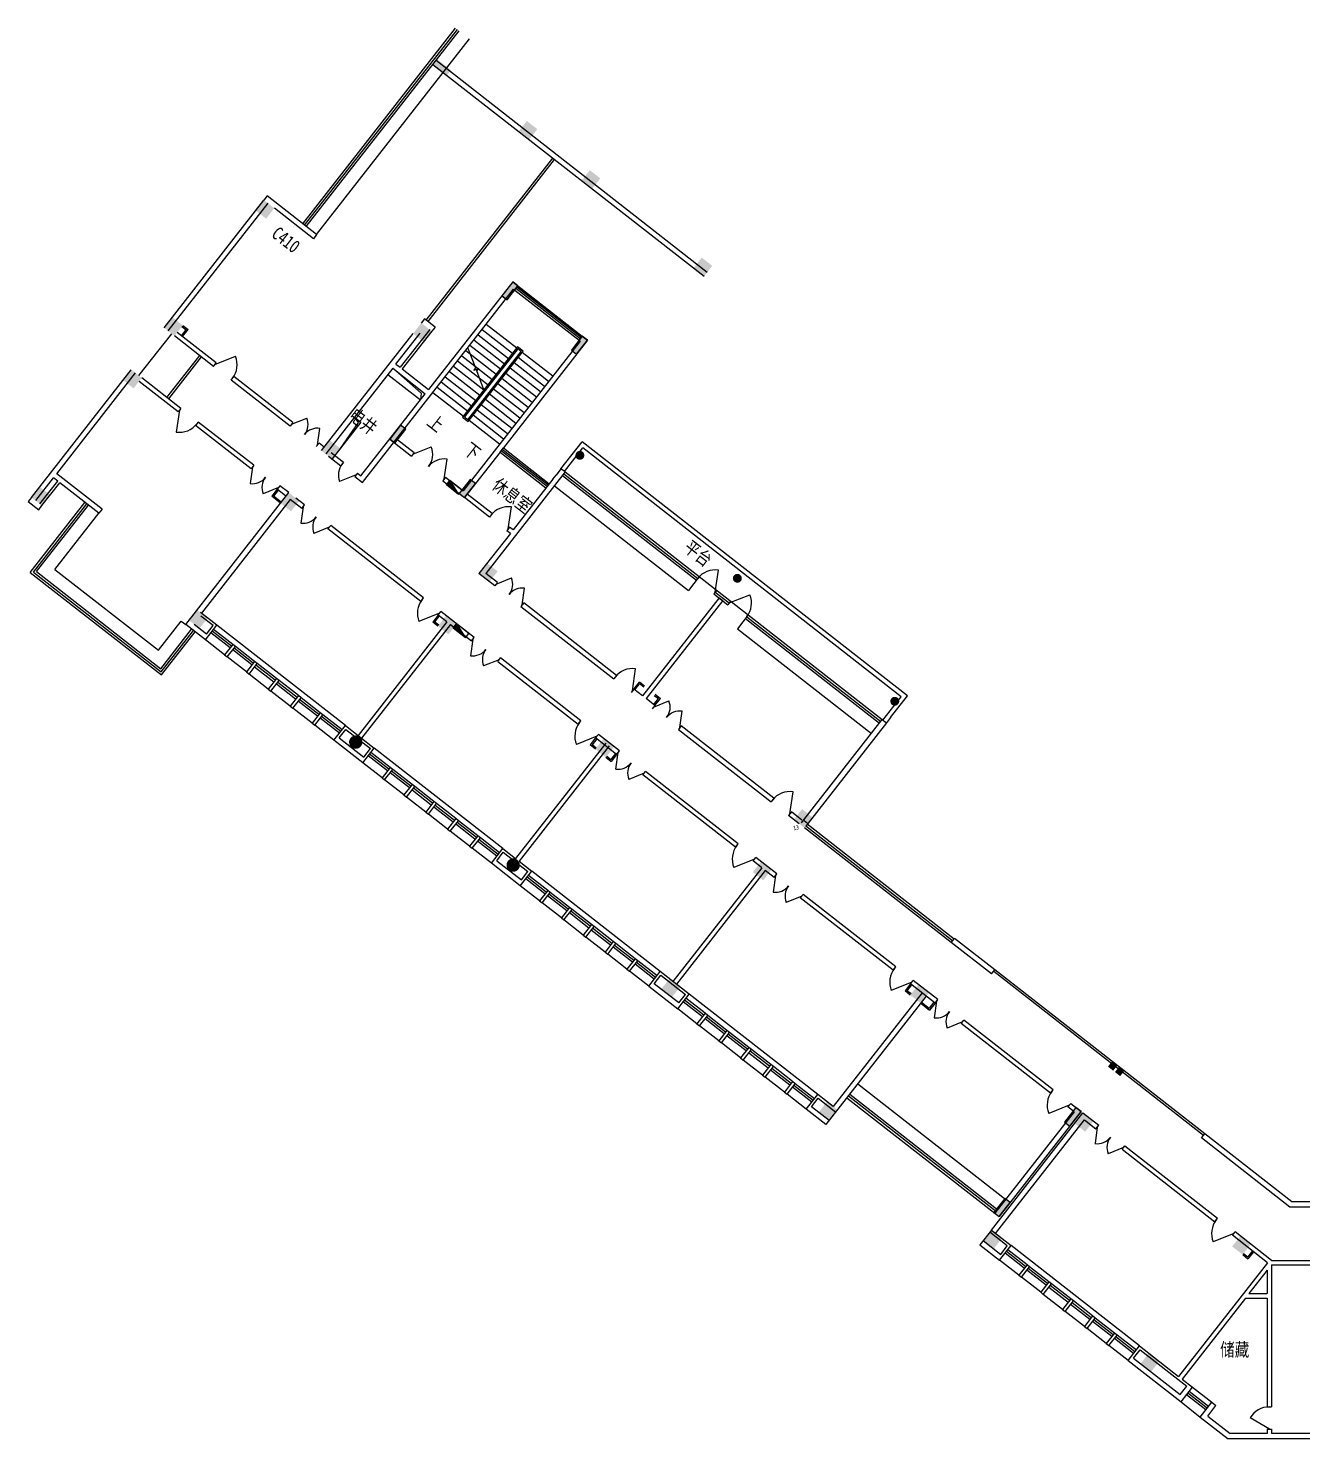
# Model space of a CAD drawing. Header units: millimetres. Extents: x -256770 to -120364, y -28508 to 286799.
# Drawn here: x -256770 to -199358, y 98736 to 162294 of the extents above; entities that cross this region are included whole.
import ezdxf

# ---------------------------------------------------------------- set-up
doc = ezdxf.new("R2010")
doc.units = ezdxf.units.MM
for name, color, linetype in [('-XF', 9, '-X'), ('-XFZ', 9, 'Continuous'), ('COLUMN', 7, 'Continuous'), ('JMD', 7, 'Continuous'), ('PUB_TEXT', 7, 'Continuous'), ('STAIR', 36, 'Continuous'), ('WALL', 7, 'Continuous'), ('WINDOW', 16, 'Continuous'), ('室内定位网格', 2, 'Continuous')]:
    doc.layers.add(name, color=color, linetype=linetype)
doc.styles.get("Standard").update_dxf_attribs({"font": 'arial.ttf'})
doc.styles.add('宋体1', font='', dxfattribs={"width": 0.8})
doc.styles.get('宋体1').set_extended_font_data('SimSun')
doc.linetypes.add('-X', pattern='A,2.15,-0.125,["X",Standard,S=0.1,R=0,X=-0.1,Y=-0.05],-0.1', length=2.375)

# ---------------------------------------------------------------- blocks, each defined once
blk = doc.blocks.new('_FZH')
blk.add_solid([(-0.5, -0.5), (0.5, -0.5), (-0.5, 0.5), (0.5, 0.5)])
blk = doc.blocks.new('A$C64FD2834')
at = {"layer": 'PUB_TEXT', "style": '宋体1', "width": 0.8}
blk.add_text('电井', height=600, rotation=0.17657, dxfattribs=at).set_placement((-67, -25, -1800))
blk = doc.blocks.new('_YZH')
at = {"const_width": 0.5}
blk.add_lwpolyline([(-0.25, 0, 1), (0.25, 0, 1)], format="xyb", close=True, dxfattribs=at)
blk = doc.blocks.new('XHS')
at = {"layer": '-XFZ'}
for p, q in [((0, 0), (0, 250)), ((700, 250), (0, 250)), ((0, 250), (700, 0)), ((700, 0), (0, 0)), ((700, 0), (700, 250))]:
    blk.add_line(p, q, dxfattribs=at)
blk.add_solid([(700, 0), (0, 250), (0, 0)], dxfattribs=at)

msp = doc.modelspace()

# ---------------------------------------------------------------- hatches: boundary and pattern name
at = {"layer": 'COLUMN'}
for points in [[(-235439, 150240), (-235203, 150055), (-234710, 150686), (-234947, 150870)], [(-232303, 147790), (-232067, 147605), (-231574, 148235), (-231811, 148420)], [(-240488, 143778), (-240251, 143593), (-239759, 144224), (-239995, 144409)], [(-237352, 141328), (-237115, 141143), (-236623, 141774), (-236859, 141958)], [(-210093, 113001), (-209857, 112816), (-209339, 113478), (-209576, 113663)], [(-213270, 108935), (-213033, 108750), (-212541, 109380), (-212777, 109565)]]:
    msp.add_hatch(color=256, dxfattribs=at).paths.add_polyline_path(points)

# ---------------------------------------------------------------- linework, layer by layer
for p, q in [((-234710, 150686), (-231811, 148420)), ((-234858, 150496), (-231958, 148231)), ((-231909, 148294), (-234809, 150559)), ((-231860, 148357), (-234760, 150623)), ((-248359, 147136), (-247432, 147511)), ((-249960, 145087), (-250099, 144097)), ((-244916, 144446), (-244220, 144727)), ((-243734, 143522), (-243629, 144265)), ((-239449, 143094), (-238615, 143431)), ((-235514, 143192), (-233450, 141579)), ((-233401, 141642), (-235465, 143255)), ((-233351, 141705), (-235416, 143318)), ((-235367, 143381), (-233302, 141768)), ((-246674, 142520), (-246778, 141777)), ((-238031, 141985), (-237905, 142877)), ((-242000, 142168), (-242742, 141868)), ((-245492, 141596), (-246187, 141315)), ((-244389, 140735), (-244493, 139992)), ((-235147, 139732), (-235007, 140722)), ((-243207, 139811), (-243902, 139530)), ((-235696, 137242), (-235000, 137523)), ((-225821, 136888), (-225682, 137878)), ((-234514, 136319), (-234409, 137062)), ((-225190, 136395), (-224263, 136770)), ((-238242, 135932), (-239169, 135558)), ((-236745, 134763), (-236849, 134020)), ((-235563, 133839), (-236258, 133558)), ((-229549, 132440), (-229410, 133431)), ((-228604, 131701), (-227908, 131982)), ((-227422, 130778), (-227317, 131521)), ((-231150, 130391), (-232077, 130017)), ((-230204, 129653), (-230309, 128910)), ((-229022, 128729), (-229718, 128448)), ((-222457, 126899), (-222318, 127890)), ((-224058, 124850), (-224985, 124476)), ((-223112, 124112), (-223217, 123369)), ((-221930, 123188), (-222626, 122907)), ((-213279, 119805), (-203823, 112417)), ((-203774, 112480), (-213230, 119868)), ((-216966, 119310), (-217893, 118935)), ((-215863, 118448), (-215967, 117705)), ((-214681, 117524), (-215376, 117243)), ((-209874, 113769), (-210801, 113394)), ((-208613, 112783), (-208717, 112041)), ((-207431, 111860), (-208126, 111579)), ((-202466, 107981), (-203394, 107607)), ((-200864, 99176), (-201730, 99676))]:
    msp.add_line(p, q)
for centre, radius, start, end in [((-248359, 147136), 1000, 322, 22), ((-249960, 145087), 1000, 262, 322), ((-244916, 144446), 750, 322, 22), ((-243734, 143522), 750, 82, 142), ((-239449, 143094), 900, 322, 22), ((-242000, 142168), 800, 142, 202), ((-238031, 141985), 900, 82, 142), ((-246674, 142520), 750, 262, 322), ((-245492, 141596), 750, 142, 202), ((-235147, 139732), 1000, 82, 142), ((-244389, 140735), 750, 262, 322), ((-243207, 139811), 750, 142, 202), ((-235696, 137242), 750, 322, 22), ((-225821, 136888), 1000, 82, 142), ((-234514, 136319), 750, 82, 142), ((-225190, 136395), 1000, 322, 22), ((-238242, 135932), 1000, 142, 202), ((-236745, 134763), 750, 262, 322), ((-235563, 133839), 750, 142, 202), ((-229549, 132440), 1000, 82, 142), ((-228604, 131701), 750, 322, 22), ((-231150, 130391), 1000, 142, 202), ((-227422, 130778), 750, 82, 142), ((-230204, 129653), 750, 262, 322), ((-229022, 128729), 750, 142, 202), ((-222457, 126899), 1000, 82, 142), ((-224058, 124850), 1000, 142, 202), ((-223112, 124112), 750, 262, 322), ((-221930, 123188), 750, 142, 202), ((-216966, 119310), 1000, 142, 202), ((-215863, 118448), 750, 262, 322), ((-214681, 117524), 750, 142, 202), ((-209874, 113769), 1000, 142, 202), ((-208613, 112783), 750, 262, 322), ((-207431, 111860), 750, 142, 202), ((-202466, 107981), 1000, 142, 202), ((-200864, 99176), 1000, 90, 150)]:
    msp.add_arc(centre, radius, start, end)
for points in [[(-235439, 150240), (-235203, 150055), (-234710, 150686), (-234947, 150870)], [(-232303, 147790), (-232067, 147605), (-231574, 148235), (-231811, 148420)], [(-240488, 143778), (-240251, 143593), (-239759, 144224), (-239995, 144409)], [(-237352, 141328), (-237115, 141143), (-236623, 141774), (-236859, 141958)], [(-210093, 113001), (-209857, 112816), (-209339, 113478), (-209576, 113663)], [(-213270, 108935), (-213033, 108750), (-212541, 109380), (-212777, 109565)]]:
    msp.add_lwpolyline(points, close=True, dxfattribs=at)
at = {"layer": 'STAIR'}
for p, q in [((-236137, 148957), (-234766, 147886)), ((-236691, 148248), (-235320, 147177)), ((-236506, 148485), (-235135, 147413)), ((-236322, 148721), (-234950, 147650)), ((-237245, 147539), (-235874, 146468)), ((-234729, 147933), (-237204, 144766)), ((-234718, 147849), (-237120, 144776)), ((-237060, 147775), (-235689, 146704)), ((-236612, 146971), (-236964, 147899)), ((-236962, 144653), (-234561, 147726)), ((-236952, 144569), (-234477, 147736)), ((-236876, 148012), (-235504, 146941)), ((-234477, 147736), (-234729, 147933)), ((-234561, 147726), (-234718, 147849)), ((-233142, 146618), (-234514, 147689)), ((-237799, 146830), (-236428, 145758)), ((-237614, 147066), (-236243, 145995)), ((-237430, 147303), (-236059, 146231)), ((-236703, 146872), (-236612, 146971)), ((-236479, 146957), (-236703, 146872)), ((-236570, 146858), (-236479, 146957)), ((-236218, 145930), (-236570, 146858)), ((-233696, 145909), (-235068, 146980)), ((-233512, 146145), (-234883, 147216)), ((-233327, 146381), (-234698, 147453)), ((-240568, 146696), (-239103, 145551)), ((-238169, 146357), (-236797, 145286)), ((-237984, 146593), (-236613, 145522)), ((-234251, 145199), (-235622, 146271)), ((-234066, 145436), (-235437, 146507)), ((-233881, 145672), (-235252, 146743)), ((-238538, 145884), (-237167, 144813)), ((-238353, 146121), (-236982, 145049)), ((-234805, 144490), (-236176, 145561)), ((-234620, 144727), (-235991, 145798)), ((-234435, 144963), (-235806, 146034)), ((-235174, 144017), (-236545, 145089)), ((-234989, 144254), (-236361, 145325)), ((-241793, 144544), (-243086, 142889)), ((-242077, 144766), (-241793, 144544)), ((-237204, 144766), (-236952, 144569)), ((-237120, 144776), (-236962, 144653)), ((-235543, 143545), (-236915, 144616)), ((-235359, 143781), (-236730, 144852))]:
    msp.add_line(p, q, dxfattribs=at)
at = {"layer": 'STAIR', "elevation": -1800}
for points in [[(-240353, 146972), (-239068, 145857), (-239103, 145551)], [(-242077, 144766), (-241907, 144521), (-242716, 143362)]]:
    msp.add_lwpolyline(points, dxfattribs=at)
at = {"layer": 'WALL'}
for p, q in [((-238395, 160848), (-226181, 151305)), ((-238543, 160659), (-226328, 151116)), ((-250651, 148800), (-246156, 154552)), ((-246009, 154741), (-246156, 154552)), ((-243779, 152999), (-246009, 154741)), ((-250462, 148652), (-245967, 154404)), ((-243926, 152810), (-245684, 154183)), ((-243779, 152999), (-243926, 152810)), ((-234947, 150870), (-238739, 146016)), ((-234947, 150870), (-234710, 150686)), ((-234858, 150496), (-234710, 150686)), ((-241715, 141818), (-234906, 150533)), ((-235282, 150117), (-235439, 150240)), ((-234906, 150533), (-234858, 150496)), ((-249846, 148856), (-249656, 148708)), ((-249809, 148903), (-249572, 148718)), ((-238917, 149200), (-239064, 149011)), ((-238444, 148831), (-238917, 149200)), ((-238444, 148831), (-238592, 148642)), ((-248421, 147057), (-250178, 148430)), ((-248298, 147215), (-250055, 148588)), ((-249866, 148440), (-249656, 148708)), ((-249818, 148403), (-249572, 148718)), ((-243559, 143259), (-239434, 148538)), ((-240205, 147161), (-239121, 148548)), ((-238686, 148716), (-240016, 147014)), ((-238592, 148642), (-239921, 146940)), ((-231911, 148194), (-237181, 141449)), ((-231574, 148235), (-235367, 143381)), ((-231958, 148231), (-231811, 148420)), ((-231958, 148231), (-231911, 148194)), ((-231811, 148420), (-231574, 148235)), ((-256623, 141156), (-252128, 146908)), ((-248421, 147057), (-248298, 147215)), ((-240353, 146972), (-243370, 143111)), ((-240353, 146972), (-238887, 145827)), ((-240205, 147161), (-240016, 147014)), ((-239921, 146940), (-238739, 146016)), ((-255485, 142222), (-251939, 146761)), ((-250021, 145008), (-251779, 146381)), ((-249898, 145166), (-251656, 146539)), ((-247633, 146442), (-247510, 146599)), ((-244977, 144367), (-247633, 146442)), ((-244854, 144524), (-247510, 146599)), ((-241781, 142123), (-238887, 145827)), ((-249898, 145166), (-250021, 145008)), ((-249110, 144550), (-249233, 144393)), ((-246735, 142441), (-249233, 144393)), ((-246612, 142599), (-249110, 144550)), ((-244854, 144524), (-244977, 144367)), ((-240330, 143655), (-240488, 143778)), ((-240488, 143778), (-239511, 143015)), ((-240176, 143788), (-239388, 143172)), ((-243672, 143601), (-243795, 143443)), ((-243436, 143416), (-243672, 143601)), ((-243243, 143012), (-242692, 142581)), ((-243120, 143170), (-242569, 142739)), ((-239388, 143172), (-239511, 143015)), ((-235514, 143192), (-237115, 141143)), ((-235514, 143192), (-235367, 143381)), ((-246612, 142599), (-246735, 142441)), ((-242569, 142739), (-242692, 142581)), ((-232773, 142446), (-232994, 142162)), ((-232583, 142298), (-232773, 142446)), ((-256434, 141008), (-255633, 142033)), ((-256244, 140860), (-255444, 141885)), ((-256150, 140786), (-255350, 141811)), ((-255444, 141885), (-255633, 142033)), ((-253445, 140627), (-255485, 142222)), ((-253592, 140438), (-255350, 141811)), ((-241938, 142246), (-242061, 142089)), ((-242061, 142089), (-241715, 141818)), ((-241938, 142246), (-241781, 142123)), ((-237969, 142064), (-238092, 141907)), ((-238092, 141907), (-237115, 141143)), ((-237969, 142064), (-237181, 141449)), ((-232583, 142298), (-236154, 137728)), ((-233142, 141973), (-234927, 139688)), ((-233142, 141973), (-232994, 142162)), ((-256623, 141156), (-256770, 140967)), ((-249678, 135426), (-245036, 141367)), ((-245553, 141518), (-245800, 141202)), ((-245406, 140895), (-245800, 141202)), ((-245506, 141481), (-245715, 141213)), ((-245369, 140942), (-245715, 141213)), ((-245430, 141675), (-245553, 141518)), ((-245159, 141210), (-245553, 141518)), ((-245036, 141367), (-245430, 141675)), ((-244327, 140813), (-244721, 141121)), ((-235996, 140269), (-237115, 141143)), ((-235873, 140427), (-236992, 141301)), ((-256770, 140967), (-256298, 140597)), ((-256298, 140597), (-256150, 140786)), ((-253445, 140627), (-253592, 140438)), ((-244970, 141062), (-248972, 135940)), ((-244450, 140656), (-244970, 141062)), ((-244450, 140656), (-244327, 140813)), ((-243268, 139732), (-243145, 139890)), ((-238969, 136627), (-243145, 139890)), ((-235873, 140427), (-235996, 140269)), ((-239092, 136469), (-243268, 139732)), ((-235051, 139530), (-236467, 137718)), ((-235085, 139811), (-235208, 139653)), ((-235051, 139530), (-235208, 139653)), ((-234927, 139688), (-235085, 139811)), ((-235757, 137164), (-236467, 137718)), ((-235634, 137321), (-236154, 137728)), ((-235634, 137321), (-235757, 137164)), ((-239092, 136469), (-238969, 136627)), ((-234452, 136398), (-234575, 136240)), ((-234575, 136240), (-230399, 132977)), ((-230276, 133135), (-234452, 136398)), ((-225646, 136624), (-229094, 132211)), ((-225488, 136501), (-228936, 132088)), ((-225646, 136624), (-225488, 136501)), ((-248792, 134733), (-249678, 135426)), ((-248739, 134996), (-249294, 135430)), ((-248275, 135395), (-249004, 135965)), ((-248443, 135374), (-248999, 135808)), ((-248792, 134733), (-248275, 135395)), ((-237910, 135546), (-241912, 130424)), ((-237752, 135423), (-241754, 130301)), ((-238304, 135854), (-238550, 135538)), ((-238314, 135354), (-238550, 135538)), ((-238256, 135817), (-238466, 135549)), ((-238277, 135401), (-238466, 135549)), ((-238304, 135854), (-238181, 136011)), ((-237910, 135546), (-238304, 135854)), ((-236683, 134841), (-238181, 136011)), ((-237752, 135423), (-236806, 134684)), ((-248739, 134996), (-248443, 135374)), ((-236806, 134684), (-236683, 134841)), ((-247556, 134529), (-247925, 134056)), ((-247807, 133964), (-247437, 134436)), ((-247437, 134436), (-247556, 134529)), ((-247925, 134056), (-247807, 133964)), ((-246571, 133759), (-246940, 133286)), ((-246822, 133194), (-246452, 133667)), ((-246452, 133667), (-246571, 133759)), ((-235624, 133760), (-235501, 133918)), ((-235624, 133760), (-232000, 130928)), ((-231876, 131086), (-235501, 133918)), ((-246940, 133286), (-246822, 133194)), ((-245586, 132990), (-245955, 132517)), ((-245837, 132424), (-245467, 132897)), ((-245467, 132897), (-245586, 132990)), ((-230276, 133135), (-230399, 132977)), ((-245955, 132517), (-245837, 132424)), ((-244601, 132220), (-244970, 131747)), ((-244482, 132128), (-244601, 132220)), ((-229488, 132519), (-229611, 132361)), ((-229488, 132519), (-229241, 132834)), ((-229094, 132211), (-229488, 132519)), ((-229440, 132482), (-229231, 132750)), ((-229005, 132650), (-229241, 132834)), ((-229042, 132602), (-229231, 132750)), ((-228569, 132233), (-228380, 132085)), ((-228532, 132280), (-228296, 132095)), ((-244970, 131747), (-244852, 131655)), ((-244852, 131655), (-244482, 132128)), ((-228542, 131780), (-228936, 132088)), ((-228542, 131780), (-228665, 131623)), ((-228589, 131817), (-228380, 132085)), ((-228542, 131780), (-228296, 132095)), ((-243616, 131450), (-243985, 130978)), ((-243985, 130978), (-243867, 130885)), ((-243867, 130885), (-243497, 131358)), ((-243497, 131358), (-243616, 131450)), ((-232000, 130928), (-231876, 131086)), ((-221937, 126493), (-218305, 131142)), ((-218116, 130994), (-221748, 126345)), ((-218305, 131142), (-218116, 130994)), ((-243000, 130208), (-242483, 130870)), ((-242758, 130323), (-242462, 130702)), ((-242758, 130323), (-241647, 129455)), ((-242483, 130870), (-241183, 129854)), ((-242462, 130702), (-241351, 129833)), ((-231212, 130313), (-231458, 129997)), ((-231212, 130313), (-231088, 130470)), ((-230266, 129574), (-231212, 130313)), ((-230143, 129731), (-231088, 130470)), ((-227360, 130857), (-227483, 130699)), ((-227483, 130699), (-223307, 127436)), ((-223184, 127594), (-227360, 130857)), ((-241700, 129192), (-243000, 130208)), ((-241700, 129192), (-241183, 129854)), ((-241647, 129455), (-241351, 129833)), ((-230756, 130084), (-234819, 124883)), ((-230598, 129960), (-234662, 124760)), ((-231221, 129813), (-231458, 129997)), ((-231164, 130276), (-231374, 130008)), ((-231185, 129860), (-231374, 130008)), ((-230266, 129574), (-230143, 129731)), ((-230749, 129443), (-230512, 129259)), ((-230712, 129491), (-230523, 129343)), ((-230313, 129611), (-230523, 129343)), ((-230266, 129574), (-230512, 129259)), ((-240464, 128988), (-240833, 128515)), ((-240833, 128515), (-240715, 128423)), ((-240715, 128423), (-240345, 128895)), ((-240345, 128895), (-240464, 128988)), ((-229084, 128650), (-228961, 128808)), ((-224908, 125387), (-229084, 128650)), ((-224784, 125545), (-228961, 128808)), ((-239479, 128218), (-239848, 127745)), ((-239730, 127653), (-239360, 128126)), ((-239360, 128126), (-239479, 128218)), ((-239848, 127745), (-239730, 127653)), ((-238494, 127449), (-238863, 126976)), ((-238745, 126884), (-238375, 127356)), ((-238375, 127356), (-238494, 127449)), ((-223184, 127594), (-223307, 127436)), ((-238863, 126976), (-238745, 126884)), ((-237508, 126679), (-237878, 126206)), ((-237760, 126114), (-237390, 126587)), ((-237390, 126587), (-237508, 126679)), ((-222396, 126978), (-222519, 126820)), ((-222046, 126451), (-222519, 126820)), ((-221923, 126609), (-222396, 126978)), ((-221662, 126456), (-221819, 126579)), ((-237878, 126206), (-237760, 126114)), ((-236523, 125910), (-236893, 125437)), ((-236405, 125817), (-236523, 125910)), ((-236893, 125437), (-236775, 125344)), ((-236775, 125344), (-236405, 125817)), ((-235908, 124667), (-235391, 125329)), ((-235391, 125329), (-234819, 124883)), ((-224908, 125387), (-224784, 125545)), ((-234608, 123651), (-235908, 124667)), ((-235666, 124782), (-235370, 125161)), ((-235666, 124782), (-234554, 123914)), ((-235370, 125161), (-234259, 124293)), ((-234662, 124760), (-234090, 124313)), ((-224120, 124772), (-223996, 124929)), ((-223726, 124464), (-224120, 124772)), ((-223051, 124190), (-223996, 124929)), ((-234608, 123651), (-234090, 124313)), ((-234554, 123914), (-234259, 124293)), ((-223726, 124464), (-227727, 119342)), ((-223568, 124341), (-227570, 119219)), ((-223174, 124033), (-223568, 124341)), ((-223174, 124033), (-223051, 124190)), ((-233371, 123447), (-233741, 122974)), ((-233623, 122882), (-233253, 123355)), ((-233253, 123355), (-233371, 123447)), ((-233741, 122974), (-233623, 122882)), ((-232386, 122677), (-232756, 122204)), ((-232268, 122585), (-232386, 122677)), ((-221992, 123109), (-221869, 123267)), ((-217815, 119846), (-221992, 123109)), ((-217692, 120004), (-221869, 123267)), ((-232756, 122204), (-232638, 122112)), ((-232638, 122112), (-232268, 122585)), ((-231401, 121908), (-231771, 121435)), ((-231771, 121435), (-231653, 121343)), ((-231653, 121343), (-231283, 121815)), ((-231283, 121815), (-231401, 121908)), ((-230416, 121138), (-230786, 120665)), ((-230668, 120573), (-230298, 121046)), ((-230298, 121046), (-230416, 121138)), ((-215190, 121095), (-215043, 121284)), ((-213378, 119679), (-215190, 121095)), ((-213230, 119868), (-215043, 121284)), ((-230786, 120665), (-230668, 120573)), ((-229431, 120369), (-229801, 119896)), ((-229683, 119803), (-229313, 120276)), ((-229313, 120276), (-229431, 120369)), ((-229801, 119896), (-229683, 119803)), ((-228816, 119126), (-228299, 119788)), ((-228573, 119241), (-228278, 119620)), ((-226998, 118772), (-228299, 119788)), ((-228278, 119620), (-227167, 118752)), ((-217815, 119846), (-217692, 120004)), ((-213378, 119679), (-213230, 119868)), ((-228816, 119126), (-227516, 118110)), ((-227462, 118373), (-228573, 119241)), ((-217027, 119231), (-217274, 118915)), ((-217037, 118731), (-217274, 118915)), ((-216980, 119194), (-217189, 118926)), ((-217000, 118778), (-217189, 118926)), ((-217027, 119231), (-216904, 119388)), ((-215924, 118369), (-217027, 119231)), ((-215801, 118526), (-216904, 119388)), ((-227516, 118110), (-226998, 118772)), ((-227462, 118373), (-227167, 118752)), ((-216318, 118677), (-220837, 112893)), ((-216507, 118824), (-220509, 113702)), ((-216564, 118361), (-216170, 118054)), ((-216528, 118409), (-216181, 118138)), ((-215971, 118406), (-216181, 118138)), ((-215924, 118369), (-216170, 118054)), ((-215924, 118369), (-215801, 118526)), ((-226279, 117906), (-226649, 117433)), ((-226531, 117341), (-226161, 117814)), ((-226161, 117814), (-226279, 117906)), ((-214742, 117445), (-214619, 117603)), ((-210600, 114463), (-214619, 117603)), ((-226649, 117433), (-226531, 117341)), ((-225294, 117136), (-225664, 116664)), ((-225546, 116571), (-225176, 117044)), ((-225176, 117044), (-225294, 117136)), ((-210723, 114305), (-214742, 117445)), ((-225664, 116664), (-225546, 116571)), ((-224309, 116367), (-224679, 115894)), ((-224191, 116274), (-224309, 116367)), ((-224679, 115894), (-224561, 115802)), ((-224561, 115802), (-224191, 116274)), ((-223324, 115597), (-223694, 115124)), ((-223694, 115124), (-223575, 115032)), ((-223575, 115032), (-223206, 115505)), ((-223206, 115505), (-223324, 115597)), ((-222339, 114828), (-222709, 114355)), ((-222590, 114262), (-222221, 114735)), ((-222221, 114735), (-222339, 114828)), ((-210723, 114305), (-210600, 114463)), ((-222709, 114355), (-222590, 114262)), ((-221724, 113585), (-221207, 114247)), ((-221481, 113700), (-221186, 114079)), ((-220509, 113702), (-221207, 114247)), ((-221186, 114079), (-220394, 113460)), ((-209935, 113690), (-209812, 113847)), ((-209812, 113847), (-209339, 113478)), ((-220837, 112893), (-221724, 113585)), ((-220689, 113082), (-221481, 113700)), ((-213386, 108137), (-209261, 113416)), ((-209652, 113468), (-213222, 108898)), ((-209339, 113478), (-213033, 108750)), ((-209652, 113468), (-209935, 113690)), ((-209261, 113416), (-208551, 112862)), ((-213196, 107989), (-209195, 113111)), ((-209195, 113111), (-208675, 112705)), ((-208675, 112705), (-208551, 112862)), ((-207492, 111781), (-207369, 111939)), ((-207369, 111939), (-203193, 108676)), ((-203922, 112291), (-203774, 112480)), ((-199934, 109176), (-203922, 112291)), ((-199852, 109416), (-203774, 112480)), ((-207492, 111781), (-203316, 108518)), ((-197864, 109416), (-199852, 109416)), ((-213222, 108898), (-213033, 108750)), ((-190964, 109176), (-199934, 109176)), ((-213386, 108137), (-213903, 107475)), ((-213386, 108137), (-212499, 107444)), ((-203316, 108518), (-203193, 108676)), ((-202528, 107903), (-202405, 108060)), ((-200761, 106776), (-202405, 108060)), ((-213903, 107475), (-213016, 106782)), ((-213755, 107664), (-212963, 107045)), ((-212667, 107423), (-213459, 108042)), ((-213016, 106782), (-212499, 107444)), ((-212963, 107045), (-212667, 107423)), ((-200952, 106671), (-202528, 107903)), ((-202065, 107033), (-201829, 106849)), ((-202028, 107081), (-201839, 106933)), ((-201630, 107201), (-201839, 106933)), ((-201582, 107164), (-201829, 106849)), ((-211780, 106578), (-212149, 106105)), ((-212031, 106013), (-211662, 106485)), ((-211662, 106485), (-211780, 106578)), ((-200952, 106671), (-204954, 101549)), ((-200964, 106331), (-201789, 105276)), ((-200964, 106331), (-200964, 105276)), ((-200764, 106576), (-197264, 106576)), ((-200764, 106576), (-200764, 100176)), ((-200761, 106776), (-197264, 106776)), ((-212149, 106105), (-212031, 106013)), ((-210795, 105808), (-211164, 105335)), ((-211046, 105243), (-210677, 105716)), ((-210677, 105716), (-210795, 105808)), ((-211164, 105335), (-211046, 105243)), ((-209810, 105039), (-210179, 104566)), ((-210061, 104473), (-209692, 104946)), ((-209692, 104946), (-209810, 105039)), ((-201945, 105076), (-204796, 101426)), ((-201945, 105076), (-200964, 105076)), ((-201789, 105276), (-200964, 105276)), ((-200964, 105076), (-200964, 100176)), ((-210179, 104566), (-210061, 104473)), ((-208825, 104269), (-209194, 103796)), ((-208707, 104177), (-208825, 104269)), ((-209194, 103796), (-209076, 103704)), ((-209076, 103704), (-208707, 104177)), ((-207840, 103499), (-208209, 103027)), ((-208209, 103027), (-208091, 102934)), ((-208091, 102934), (-207722, 103407)), ((-207722, 103407), (-207840, 103499)), ((-207224, 102257), (-206707, 102919)), ((-206982, 102372), (-206686, 102751)), ((-206982, 102372), (-204882, 100732)), ((-206707, 102919), (-204954, 101549)), ((-206686, 102751), (-204586, 101110)), ((-207224, 102257), (-204841, 100395)), ((-204882, 100732), (-204586, 101110)), ((-204796, 101426), (-204323, 101057)), ((-204841, 100395), (-204323, 101057)), ((-203974, 99717), (-203457, 100379)), ((-203637, 99759), (-203267, 100232)), ((-203457, 100379), (-203267, 100232)), ((-200964, 100176), (-200764, 100176)), ((-203974, 99717), (-202717, 98736)), ((-203637, 99759), (-202634, 98976)), ((-200964, 99176), (-200964, 98976)), ((-200964, 99176), (-200764, 99176)), ((-200764, 99176), (-200764, 98976)), ((-196914, 98736), (-202717, 98736)), ((-200964, 98976), (-202634, 98976)), ((-197154, 98976), (-200764, 98976))]:
    msp.add_line(p, q, dxfattribs=at)
at = {"layer": 'WINDOW'}
for p, q in [((-244401, 153485), (-237519, 162294)), ((-244322, 153424), (-237440, 162232)), ((-244244, 153362), (-237361, 162171)), ((-243779, 152999), (-236896, 161808)), ((-238838, 149139), (-233137, 156436)), ((-238759, 149077), (-233058, 156374)), ((-250521, 145652), (-249043, 147544)), ((-250442, 145591), (-248964, 147482)), ((-232773, 142446), (-231824, 143659)), ((-217167, 132208), (-231824, 143659)), ((-232615, 142323), (-231790, 143379)), ((-217448, 132174), (-231790, 143379)), ((-232707, 142140), (-226670, 137424)), ((-232645, 142219), (-226609, 137503)), ((-232583, 142298), (-218305, 131142)), ((-233070, 141675), (-227034, 136960)), ((-256677, 137772), (-254215, 140924)), ((-256537, 137790), (-254136, 140863)), ((-256397, 137807), (-254057, 140801)), ((-255569, 137908), (-253592, 140438)), ((-256677, 137772), (-250767, 133155)), ((-256537, 137790), (-250785, 133295)), ((-256397, 137807), (-250802, 133436)), ((-255569, 137908), (-250904, 134264)), ((-226547, 137582), (-227034, 136960)), ((-225759, 136966), (-225882, 136809)), ((-225882, 136809), (-225252, 136316)), ((-225821, 136888), (-225190, 136395)), ((-225129, 136474), (-225252, 136316)), ((-250904, 134264), (-249875, 135580)), ((-249875, 135580), (-249678, 135426)), ((-242483, 130870), (-248275, 135395)), ((-224341, 135858), (-224827, 135236)), ((-224464, 135701), (-218428, 130985)), ((-224402, 135779), (-218366, 131063)), ((-250802, 133436), (-249410, 135216)), ((-250785, 133295), (-249332, 135155)), ((-250767, 133155), (-249253, 135093)), ((-247679, 134371), (-248546, 135048)), ((-247617, 134450), (-248484, 135127)), ((-247556, 134529), (-248422, 135206)), ((-224827, 135236), (-218791, 130520)), ((-247925, 134056), (-248792, 134733)), ((-246694, 133602), (-247561, 134279)), ((-246632, 133680), (-247499, 134358)), ((-246571, 133759), (-247437, 134436)), ((-246940, 133286), (-247807, 133964)), ((-245709, 132832), (-246576, 133509)), ((-245647, 132911), (-246514, 133588)), ((-245586, 132990), (-246452, 133667)), ((-245955, 132517), (-246822, 133194)), ((-244601, 132220), (-245467, 132897)), ((-244970, 131747), (-245837, 132424)), ((-244724, 132062), (-245591, 132740)), ((-244662, 132141), (-245529, 132818)), ((-217931, 131231), (-217167, 132208)), ((-243985, 130978), (-244852, 131655)), ((-243739, 131293), (-244606, 131970)), ((-243677, 131372), (-244544, 132049)), ((-243616, 131450), (-244482, 132128)), ((-218273, 131118), (-217448, 132174)), ((-242754, 130523), (-243621, 131201)), ((-242692, 130602), (-243559, 131279)), ((-242631, 130681), (-243497, 131358)), ((-217931, 131231), (-218116, 130994)), ((-243000, 130208), (-243867, 130885)), ((-240464, 128988), (-241330, 129665)), ((-235391, 125329), (-241183, 129854)), ((-240833, 128515), (-241700, 129192)), ((-240587, 128830), (-241453, 129507)), ((-240525, 128909), (-241392, 129586)), ((-239848, 127745), (-240715, 128423)), ((-239602, 128061), (-240468, 128738)), ((-239540, 128139), (-240407, 128817)), ((-239479, 128218), (-240345, 128895)), ((-238617, 127291), (-239483, 127968)), ((-238555, 127370), (-239422, 128047)), ((-238494, 127449), (-239360, 128126)), ((-238863, 126976), (-239730, 127653)), ((-237632, 126521), (-238498, 127199)), ((-237570, 126600), (-238437, 127278)), ((-237508, 126679), (-238375, 127356)), ((-237878, 126206), (-238745, 126884)), ((-236585, 125831), (-237452, 126508)), ((-236523, 125910), (-237390, 126587)), ((-236893, 125437), (-237760, 126114)), ((-236647, 125752), (-237513, 126429)), ((-215190, 121095), (-221810, 126266)), ((-215129, 121174), (-221748, 126345)), ((-215067, 121252), (-221686, 126424)), ((-235908, 124667), (-236775, 125344)), ((-235662, 124982), (-236528, 125660)), ((-235600, 125061), (-236467, 125738)), ((-235538, 125140), (-236405, 125817)), ((-233495, 123289), (-234361, 123966)), ((-233433, 123368), (-234300, 124045)), ((-233371, 123447), (-234238, 124124)), ((-228299, 119788), (-234090, 124313)), ((-233741, 122974), (-234608, 123651)), ((-232386, 122677), (-233253, 123355)), ((-232756, 122204), (-233623, 122882)), ((-232510, 122520), (-233376, 123197)), ((-232448, 122598), (-233315, 123276)), ((-231771, 121435), (-232638, 122112)), ((-231525, 121750), (-232391, 122427)), ((-231463, 121829), (-232330, 122506)), ((-231401, 121908), (-232268, 122585)), ((-230540, 120981), (-231406, 121658)), ((-230478, 121059), (-231345, 121737)), ((-230416, 121138), (-231283, 121815)), ((-230786, 120665), (-231653, 121343)), ((-229555, 120211), (-230421, 120888)), ((-229493, 120290), (-230360, 120967)), ((-229431, 120369), (-230298, 121046)), ((-229801, 119896), (-230668, 120573)), ((-228508, 119520), (-229375, 120197)), ((-228446, 119599), (-229313, 120276)), ((-228816, 119126), (-229683, 119803)), ((-228570, 119441), (-229436, 120119)), ((-226402, 117748), (-227269, 118426)), ((-226341, 117827), (-227208, 118504)), ((-226279, 117906), (-227146, 118583)), ((-221207, 114247), (-226998, 118772)), ((-226649, 117433), (-227516, 118110)), ((-225417, 116979), (-226284, 117656)), ((-225356, 117058), (-226223, 117735)), ((-225294, 117136), (-226161, 117814)), ((-225664, 116664), (-226531, 117341)), ((-224371, 116288), (-225238, 116965)), ((-224309, 116367), (-225176, 117044)), ((-224679, 115894), (-225546, 116571)), ((-224432, 116209), (-225299, 116886)), ((-223694, 115124), (-224561, 115802)), ((-223447, 115440), (-224314, 116117)), ((-223386, 115518), (-224253, 116196)), ((-223324, 115597), (-224191, 116274)), ((-222462, 114670), (-223329, 115347)), ((-222401, 114749), (-223268, 115426)), ((-222339, 114828), (-223206, 115505)), ((-222709, 114355), (-223575, 115032)), ((-221477, 113900), (-222344, 114578)), ((-221416, 113979), (-222283, 114656)), ((-221354, 114058), (-222221, 114735)), ((-219403, 114729), (-212736, 109520)), ((-221724, 113585), (-222590, 114262)), ((-219889, 114106), (-213222, 108898)), ((-219827, 114185), (-213161, 108976)), ((-219766, 114264), (-213099, 109055)), ((-206707, 102919), (-212499, 107444)), ((-212149, 106105), (-213016, 106782)), ((-211903, 106420), (-212770, 107097)), ((-211842, 106499), (-212708, 107176)), ((-211780, 106578), (-212647, 107255)), ((-210918, 105651), (-211785, 106328)), ((-210856, 105729), (-211723, 106407)), ((-210795, 105808), (-211662, 106485)), ((-211164, 105335), (-212031, 106013)), ((-209933, 104881), (-210800, 105558)), ((-209871, 104960), (-210738, 105637)), ((-209810, 105039), (-210677, 105716)), ((-210179, 104566), (-211046, 105243)), ((-208825, 104269), (-209692, 104946)), ((-209194, 103796), (-210061, 104473)), ((-208948, 104111), (-209815, 104789)), ((-208886, 104190), (-209753, 104867)), ((-208209, 103027), (-209076, 103704)), ((-207963, 103342), (-208830, 104019)), ((-207901, 103421), (-208768, 104098)), ((-207840, 103499), (-208707, 104177)), ((-206978, 102572), (-207845, 103249)), ((-206916, 102651), (-207783, 103328)), ((-206855, 102730), (-207722, 103407)), ((-207224, 102257), (-208091, 102934)), ((-203727, 100033), (-204594, 100710)), ((-203666, 100111), (-204533, 100789)), ((-203604, 100190), (-204471, 100867)), ((-204323, 101057), (-203457, 100379)), ((-204841, 100395), (-203974, 99717))]:
    msp.add_line(p, q, dxfattribs=at)
at = {"layer": '室内定位网格'}
msp.add_line((-251783, 146639), (-250306, 148530), dxfattribs=at)
at = {"layer": '室内定位网格', "color": 0}
msp.add_line((-251783, 146639), (-250306, 148530), dxfattribs=at)

# ---------------------------------------------------------------- block references
at = {"layer": '-XF', "rotation": 321.9999999982354}
for p in [(-237934, 141719), (-237625, 135260)]:
    msp.add_blockref('XHS', p, dxfattribs=at)
at = {"layer": 'COLUMN'}
for name, p, xscale, yscale, zscale, rotation in [('_FZH', (-238135, 160531), 800.0000000000563, 300, 600, 321.9999996195911), ('_FZH', (-234260, 157694), 599.9999999999785, 600, 600, 321.9999996195899), ('_FZH', (-231423, 155478), 599.9999999999785, 600, 600, 321.9999996195899), ('_FZH', (-246105, 154131), 599.9999999999785, 600, 600, 321.9999996195899), ('_FZH', (-226380, 151537), 599.9999999999785, 600, 600, 321.9999996195899), ('_FZH', (-250230, 148851), 599.9999999999785, 600, 600, 321.9999996195899), ('_FZH', (-239013, 148590), 599.9999999999785, 600, 600, 321.9999996195899), ('_FZH', (-252077, 146487), 599.9999999999785, 600, 600, 321.9999996195899), ('_FZH', (-243138, 143310), 599.9999999999785, 600, 600, 321.9999996195899), ('_YZH', (-231921, 143049), 399.9999999999924, 400, 400, 321.9999996195977), ('_FZH', (-256202, 141208), 599.9999999999785, 600, 600, 321.9999996195899), ('_FZH', (-244985, 140946), 599.9999999999785, 600, 600, 321.9999996195899), ('_FZH', (-236045, 137769), 599.9999999999785, 600, 600, 321.9999996195899), ('_YZH', (-224828, 137508), 399.9999999999924, 400, 400, 321.9999996195977), ('_FZH', (-249109, 135667), 599.9999999999785, 600, 600, 321.9999996195899), ('_FZH', (-237892, 135405), 599.9999999999785, 600, 600, 321.9999996195899), ('_YZH', (-217736, 131967), 399.9999999999924, 400, 400, 321.9999996195977), ('_YZH', (-242017, 130126), 599.9999999999785, 600, 600, 321.9999996195899), ('_FZH', (-230800, 129864), 599.9999999999785, 600, 600, 321.9999996195899), ('_FZH', (-221861, 126687), 599.9999999999785, 600, 600, 321.9999996195899), ('_YZH', (-234925, 124585), 599.9999999999785, 600, 600, 321.9999996195899), ('_FZH', (-223708, 124323), 599.9999999999785, 600, 600, 321.9999996195899), ('_FZH', (-227833, 119044), 599.9999999999785, 600, 600, 321.9999996195899), ('_FZH', (-216616, 118783), 599.9999999999785, 600, 600, 321.9999996195899), ('_FZH', (-207925, 115532), 299.9999999999949, 300, 300, 321.9999996195343), ('_FZH', (-207609, 115286), 299.9999999999949, 300, 300, 321.9999996195343), ('_FZH', (-220741, 113503), 599.9999999999785, 600, 600, 321.9999996195899), ('_FZH', (-209209, 112995), 599.9999999999785, 600, 600, 321.9999996195899), ('_FZH', (-213334, 107716), 599.9999999999785, 600, 600, 321.9999996195899), ('_FZH', (-202117, 107454), 599.9999999999785, 600, 600, 321.9999996195899), ('_FZH', (-206242, 102175), 599.9999999999785, 600, 600, 321.9999996195899)]:
    msp.add_blockref(name, p, dxfattribs=dict(at, xscale=xscale, yscale=yscale, zscale=zscale, rotation=rotation))
at = {"layer": 'PUB_TEXT', "rotation": 321.9999996178709}
msp.add_blockref('A$C64FD2834', (-242315, 144726), dxfattribs=at)

# ---------------------------------------------------------------- texts
at = {"layer": 'JMD', "color": 1, "style": '宋体1', "width": 0.8}
msp.add_text('13', height=200, rotation=13.07177, dxfattribs=at).set_placement((-222287, 126148))
at = {"layer": 'PUB_TEXT', "style": '宋体1', "width": 0.8}
for s, rotation, p in [('C410', 322, (-245857, 152930)), ('上', 322, (-238850, 144463)), ('下', 322, (-237214, 143200)), ('休息室', 322.17657, (-235927, 141607)), ('平台', 322, (-227293, 138799))]:
    msp.add_text(s, height=600, rotation=rotation, dxfattribs=at).set_placement(p)
msp.add_text('储藏', height=600, dxfattribs=at).set_placement((-203080, 102456))

doc.saveas('drawing.dxf')
